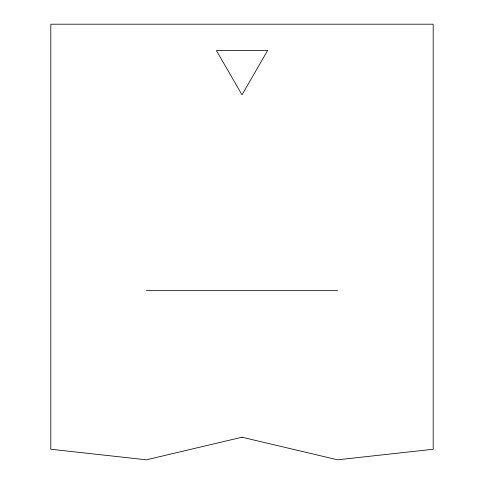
<?xml version="1.0" encoding="UTF-8"?>
<svg xmlns="http://www.w3.org/2000/svg" width="484" height="484" viewBox="0 0 484 484"><rect width="100%" height="100%" fill="white"/><g stroke="black" fill="none" stroke-linecap="round" stroke-linejoin="round"><path stroke-width="0.73" d="M146.41 290.648L337.59 290.648M267.591 50.542L242 94.852L216.408 50.542L267.591 50.542M242 437.221L146.41 459.8L50.82 449.261L50.82 24.2L433.18 24.2L433.18 449.261L337.59 459.8L242 437.221"/></g></svg>
